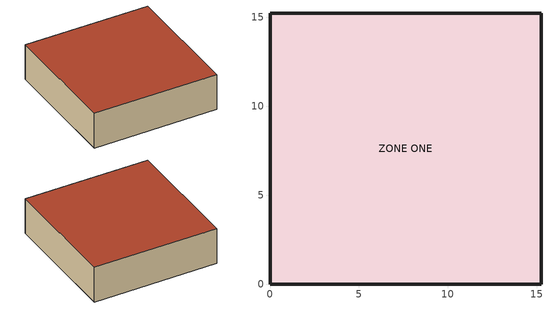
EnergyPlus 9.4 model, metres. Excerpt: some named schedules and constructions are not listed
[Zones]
ZONE ONE
 floor adiabatic (FLOOR): 15.24,0 0,0 0,15.24 15.24,15.24 z0
 wall outside (R13WALL): 0,0 15.24,0 15.24,15.24 0,15.24 0,0 z0:4.57
 roof outside (ROOF31): 0,15.24 0,0 15.24,0 15.24,15.24 z4.57
[Building]
Simple One Zone (Wireframe DXF): Loads convergence tolerance value=0.04; Maximum number of warmup days=30; Minimum number of warmup days=6; North axis=0; Solar distribution=MinimalShadowing; Temperature convergence tolerance value=0.004; Terrain=Suburbs
[Site:Location]
Denver Centennial  Golden   N_CO_USA Design_Conditions: Elevation=1829; Latitude=39.74; Longitude=-105.18; Time zone=-7
[SizingPeriod:DesignDay] Barometric pressure=81198; Day of month=21; Daylight saving time indicator=No; Humidity condition type=WetBulb; Rain indicator=No; Snow indicator=No; Solar model indicator=ASHRAEClearSky
Name | Daily dry bulb temperature range | Day type | Maximum dry bulb temperature | Month | Sky clearness | Wetbulb or dewpoint at maximum dry bulb | Wind direction | Wind speed
Denver Centennial  Golden   N Ann Clg 1% Condns DB=>MWB | 15.2 | SummerDesignDay | 32 | 7 | 1 | 15.5 | 0 | 4.9
Denver Centennial  Golden   N Ann Htg 99% Condns DB | 0 | WinterDesignDay | -15.5 | 12 | 0 | -15.5 | 340 | 3
[Construction]
Composite 2-Core Filled Concrete Block Insulated: Composite 2-Core Filled Concrete Block Insulated #3, Composite 2-Core Filled Concrete Block Insulated #2, Composite 2-Core Filled Concrete Block Insulated #1
Composite Concrete/Foam/Concrete With Steel Connectors: Composite Concrete/Foam/Concrete With Steel Connectors #3, Composite Concrete/Foam/Concrete With Steel Connectors #2, Composite Concrete/Foam/Concrete With Steel Connectors #1
Construction 85: Composite 2-Core Filled Concrete Block Insulated #1, Composite 2x4 Steel Stud R11 #1, Composite Foam 2x6 Steel Stud R19 #2, Composite Foam 2x6 Steel Stud R19 #1, Composite 2x4 Wood Stud R11 #1, Composite Brick Foam 2x4 Steel Stud R11 #1, Composite Insulated Concrete Form Wall With Steel Ties #1
Construction 86: Composite 2-Core Filled Concrete Block Insulated #1, Composite 2x4 Steel Stud R11 #1, Composite Foam 2x6 Steel Stud R19 #2, Composite Foam 2x6 Steel Stud R19 #1, Composite 2x4 Wood Stud R11 #1, Composite Insulated Concrete Form Wall With Steel Ties #1, Composite Brick Foam 2x4 Steel Stud R11 #1
Construction 985: Composite 2x4 Steel Stud R11 #1, Composite Brick Foam 2x4 Steel Stud R11 #1, Composite 2x4 Wood Stud R11 #1, Composite 2-Core Filled Concrete Block Insulated #1, Composite Foam 2x6 Steel Stud R19 #1, Composite Foam 2x6 Steel Stud R19 #2, Composite Insulated Concrete Form Wall With Steel Ties #1
Construction 986: Composite 2x4 Steel Stud R11 #1, Composite Brick Foam 2x4 Steel Stud R11 #1, Composite 2x4 Wood Stud R11 #1, Composite 2-Core Filled Concrete Block Insulated #1, Composite Foam 2x6 Steel Stud R19 #1, Composite Insulated Concrete Form Wall With Steel Ties #1, Composite Foam 2x6 Steel Stud R19 #2
Construction 987: Composite 2x4 Steel Stud R11 #1, Composite Brick Foam 2x4 Steel Stud R11 #1, Composite 2x4 Wood Stud R11 #1, Composite 2-Core Filled Concrete Block Insulated #1, Composite Foam 2x6 Steel Stud R19 #2, Composite Foam 2x6 Steel Stud R19 #1, Composite Insulated Concrete Form Wall With Steel Ties #1
Construction 988: Composite 2x4 Steel Stud R11 #1, Composite Brick Foam 2x4 Steel Stud R11 #1, Composite 2x4 Wood Stud R11 #1, Composite 2-Core Filled Concrete Block Insulated #1, Composite Foam 2x6 Steel Stud R19 #2, Composite Insulated Concrete Form Wall With Steel Ties #1, Composite Foam 2x6 Steel Stud R19 #1
Construction 989: Composite 2x4 Steel Stud R11 #1, Composite Brick Foam 2x4 Steel Stud R11 #1, Composite 2x4 Wood Stud R11 #1, Composite 2-Core Filled Concrete Block Insulated #1, Composite Insulated Concrete Form Wall With Steel Ties #1, Composite Foam 2x6 Steel Stud R19 #1, Composite Foam 2x6 Steel Stud R19 #2
Construction 990: Composite 2x4 Steel Stud R11 #1, Composite Brick Foam 2x4 Steel Stud R11 #1, Composite 2x4 Wood Stud R11 #1, Composite 2-Core Filled Concrete Block Insulated #1, Composite Insulated Concrete Form Wall With Steel Ties #1, Composite Foam 2x6 Steel Stud R19 #2, Composite Foam 2x6 Steel Stud R19 #1
Construction 991: Composite 2x4 Steel Stud R11 #1, Composite Brick Foam 2x4 Steel Stud R11 #1, Composite 2x4 Wood Stud R11 #1, Composite Foam 2x6 Steel Stud R19 #1, Composite 2-Core Filled Concrete Block Insulated #1, Composite Foam 2x6 Steel Stud R19 #2, Composite Insulated Concrete Form Wall With Steel Ties #1
Construction 992: Composite 2x4 Steel Stud R11 #1, Composite Brick Foam 2x4 Steel Stud R11 #1, Composite 2x4 Wood Stud R11 #1, Composite Foam 2x6 Steel Stud R19 #1, Composite 2-Core Filled Concrete Block Insulated #1, Composite Insulated Concrete Form Wall With Steel Ties #1, Composite Foam 2x6 Steel Stud R19 #2
Construction 993: Composite 2x4 Steel Stud R11 #1, Composite Brick Foam 2x4 Steel Stud R11 #1, Composite 2x4 Wood Stud R11 #1, Composite Foam 2x6 Steel Stud R19 #1, Composite Foam 2x6 Steel Stud R19 #2, Composite 2-Core Filled Concrete Block Insulated #1, Composite Insulated Concrete Form Wall With Steel Ties #1
Construction 994: Composite 2x4 Steel Stud R11 #1, Composite Brick Foam 2x4 Steel Stud R11 #1, Composite 2x4 Wood Stud R11 #1, Composite Foam 2x6 Steel Stud R19 #1, Composite Foam 2x6 Steel Stud R19 #2, Composite Insulated Concrete Form Wall With Steel Ties #1, Composite 2-Core Filled Concrete Block Insulated #1
Construction 995: Composite 2x4 Steel Stud R11 #1, Composite Brick Foam 2x4 Steel Stud R11 #1, Composite 2x4 Wood Stud R11 #1, Composite Foam 2x6 Steel Stud R19 #1, Composite Insulated Concrete Form Wall With Steel Ties #1, Composite 2-Core Filled Concrete Block Insulated #1, Composite Foam 2x6 Steel Stud R19 #2
Construction 996: Composite 2x4 Steel Stud R11 #1, Composite Brick Foam 2x4 Steel Stud R11 #1, Composite 2x4 Wood Stud R11 #1, Composite Foam 2x6 Steel Stud R19 #1, Composite Insulated Concrete Form Wall With Steel Ties #1, Composite Foam 2x6 Steel Stud R19 #2, Composite 2-Core Filled Concrete Block Insulated #1
FLOOR: C5 - 4 IN HW CONCRETE
R13WALL: R13LAYER
ROOF31: R31LAYER
[Material]
C5 - 4 IN HW CONCRETE: Conductivity=1.729577; Density=2242.585; Roughness=MediumRough; Solar absorptance=0.65; Specific heat=836.8; Thermal absorptance=0.9; Thickness=0.101498; Visible absorptance=0.65
[Material:NoMass] Roughness=Rough; Solar absorptance=0.75; Thermal absorptance=0.9; Visible absorptance=0.75
Name | Thermal resistance
R13LAYER | 2.290965
R31LAYER | 5.456
[Exterior:Lights]
ExtLights: Control option=AstronomicalClock; Design level=5250; End use subcategory=Grounds Lights; Schedule=AlwaysOn
[InternalMass] Zone or zonelist=ZONE ONE; Surface area=0.05
Name | Construction
ZONE ONE Internal Mass 1 | Composite 2-Core Filled Concrete Block Insulated
ZONE ONE Internal Mass 10 | Composite Concrete/Foam/Concrete With Steel Connectors
ZONE ONE Internal Mass 100 | Construction 85
ZONE ONE Internal Mass 1000 | Construction 985
ZONE ONE Internal Mass 1001 | Construction 986
ZONE ONE Internal Mass 1002 | Construction 987
ZONE ONE Internal Mass 1003 | Construction 988
ZONE ONE Internal Mass 1004 | Construction 989
ZONE ONE Internal Mass 1005 | Construction 990
ZONE ONE Internal Mass 1006 | Construction 991
ZONE ONE Internal Mass 1007 | Construction 992
ZONE ONE Internal Mass 1008 | Construction 993
ZONE ONE Internal Mass 1009 | Construction 994
ZONE ONE Internal Mass 101 | Construction 86
ZONE ONE Internal Mass 1010 | Construction 995
ZONE ONE Internal Mass 1011 | Construction 996
ZONE ONE Internal Mass 1012 | Construction 997
ZONE ONE Internal Mass 1013 | Construction 998
ZONE ONE Internal Mass 1014 | Construction 999
ZONE ONE Internal Mass 1015 | Construction 1000
ZONE ONE Internal Mass 102 | Construction 87
ZONE ONE Internal Mass 103 | Construction 88
ZONE ONE Internal Mass 104 | Construction 89
ZONE ONE Internal Mass 105 | Construction 90
ZONE ONE Internal Mass 106 | Construction 91
ZONE ONE Internal Mass 107 | Construction 92
ZONE ONE Internal Mass 108 | Construction 93
ZONE ONE Internal Mass 109 | Construction 94
ZONE ONE Internal Mass 11 | Composite Foam 2x6 Steel Stud R19
ZONE ONE Internal Mass 110 | Construction 95
ZONE ONE Internal Mass 111 | Construction 96
ZONE ONE Internal Mass 112 | Construction 97
ZONE ONE Internal Mass 113 | Construction 98
ZONE ONE Internal Mass 114 | Construction 99
ZONE ONE Internal Mass 115 | Construction 100
ZONE ONE Internal Mass 116 | Construction 101
ZONE ONE Internal Mass 117 | Construction 102
ZONE ONE Internal Mass 118 | Construction 103
ZONE ONE Internal Mass 119 | Construction 104
ZONE ONE Internal Mass 12 | Composite Insulated Concrete Form Wall With Steel Ties
ZONE ONE Internal Mass 120 | Construction 105
ZONE ONE Internal Mass 121 | Construction 106
ZONE ONE Internal Mass 122 | Construction 107
ZONE ONE Internal Mass 123 | Construction 108
ZONE ONE Internal Mass 124 | Construction 109
ZONE ONE Internal Mass 125 | Construction 110
ZONE ONE Internal Mass 126 | Construction 111
ZONE ONE Internal Mass 127 | Construction 112
ZONE ONE Internal Mass 128 | Construction 113
ZONE ONE Internal Mass 129 | Construction 114
ZONE ONE Internal Mass 13 | FLOOR
ZONE ONE Internal Mass 130 | Construction 115
ZONE ONE Internal Mass 131 | Construction 116
ZONE ONE Internal Mass 132 | Construction 117
ZONE ONE Internal Mass 133 | Construction 118
ZONE ONE Internal Mass 134 | Construction 119
ZONE ONE Internal Mass 135 | Construction 120
ZONE ONE Internal Mass 136 | Construction 121
ZONE ONE Internal Mass 137 | Construction 122
ZONE ONE Internal Mass 138 | Construction 123
ZONE ONE Internal Mass 139 | Construction 124
ZONE ONE Internal Mass 14 | R13WALL
ZONE ONE Internal Mass 140 | Construction 125
ZONE ONE Internal Mass 141 | Construction 126
ZONE ONE Internal Mass 142 | Construction 127
ZONE ONE Internal Mass 143 | Construction 128
ZONE ONE Internal Mass 144 | Construction 129
ZONE ONE Internal Mass 145 | Construction 130
ZONE ONE Internal Mass 146 | Construction 131
ZONE ONE Internal Mass 147 | Construction 132
ZONE ONE Internal Mass 148 | Construction 133
ZONE ONE Internal Mass 149 | Construction 134
ZONE ONE Internal Mass 15 | ROOF31
ZONE ONE Internal Mass 150 | Construction 135
ZONE ONE Internal Mass 151 | Construction 136
ZONE ONE Internal Mass 152 | Construction 137
ZONE ONE Internal Mass 153 | Construction 138
ZONE ONE Internal Mass 154 | Construction 139
ZONE ONE Internal Mass 155 | Construction 140
ZONE ONE Internal Mass 156 | Construction 141
ZONE ONE Internal Mass 157 | Construction 142
ZONE ONE Internal Mass 158 | Construction 143
ZONE ONE Internal Mass 159 | Construction 144
ZONE ONE Internal Mass 16 | Construction 1
ZONE ONE Internal Mass 160 | Construction 145
ZONE ONE Internal Mass 161 | Construction 146
ZONE ONE Internal Mass 162 | Construction 147
ZONE ONE Internal Mass 163 | Construction 148
ZONE ONE Internal Mass 164 | Construction 149
ZONE ONE Internal Mass 165 | Construction 150
ZONE ONE Internal Mass 166 | Construction 151
ZONE ONE Internal Mass 167 | Construction 152
ZONE ONE Internal Mass 168 | Construction 153
ZONE ONE Internal Mass 169 | Construction 154
ZONE ONE Internal Mass 17 | Construction 2
ZONE ONE Internal Mass 170 | Construction 155
ZONE ONE Internal Mass 171 | Construction 156
ZONE ONE Internal Mass 172 | Construction 157
ZONE ONE Internal Mass 173 | Construction 158
ZONE ONE Internal Mass 174 | Construction 159
ZONE ONE Internal Mass 175 | Construction 160
ZONE ONE Internal Mass 176 | Construction 161
ZONE ONE Internal Mass 177 | Construction 162
ZONE ONE Internal Mass 178 | Construction 163
ZONE ONE Internal Mass 179 | Construction 164
ZONE ONE Internal Mass 18 | Construction 3
ZONE ONE Internal Mass 180 | Construction 165
ZONE ONE Internal Mass 181 | Construction 166
ZONE ONE Internal Mass 182 | Construction 167
ZONE ONE Internal Mass 183 | Construction 168
ZONE ONE Internal Mass 184 | Construction 169
ZONE ONE Internal Mass 185 | Construction 170
ZONE ONE Internal Mass 186 | Construction 171
ZONE ONE Internal Mass 187 | Construction 172
ZONE ONE Internal Mass 188 | Construction 173
ZONE ONE Internal Mass 189 | Construction 174
ZONE ONE Internal Mass 19 | Construction 4
ZONE ONE Internal Mass 190 | Construction 175
ZONE ONE Internal Mass 191 | Construction 176
ZONE ONE Internal Mass 192 | Construction 177
ZONE ONE Internal Mass 193 | Construction 178
ZONE ONE Internal Mass 194 | Construction 179
ZONE ONE Internal Mass 195 | Construction 180
ZONE ONE Internal Mass 196 | Construction 181
ZONE ONE Internal Mass 197 | Construction 182
ZONE ONE Internal Mass 198 | Construction 183
ZONE ONE Internal Mass 199 | Construction 184
ZONE ONE Internal Mass 2 | Composite 2-Core Filled Concrete Block Uninsulated
ZONE ONE Internal Mass 20 | Construction 5
ZONE ONE Internal Mass 200 | Construction 185
ZONE ONE Internal Mass 201 | Construction 186
ZONE ONE Internal Mass 202 | Construction 187
ZONE ONE Internal Mass 203 | Construction 188
ZONE ONE Internal Mass 204 | Construction 189
ZONE ONE Internal Mass 205 | Construction 190
ZONE ONE Internal Mass 206 | Construction 191
ZONE ONE Internal Mass 207 | Construction 192
ZONE ONE Internal Mass 208 | Construction 193
ZONE ONE Internal Mass 209 | Construction 194
ZONE ONE Internal Mass 21 | Construction 6
ZONE ONE Internal Mass 210 | Construction 195
ZONE ONE Internal Mass 211 | Construction 196
ZONE ONE Internal Mass 212 | Construction 197
ZONE ONE Internal Mass 213 | Construction 198
ZONE ONE Internal Mass 214 | Construction 199
ZONE ONE Internal Mass 215 | Construction 200
ZONE ONE Internal Mass 216 | Construction 201
ZONE ONE Internal Mass 217 | Construction 202
ZONE ONE Internal Mass 218 | Construction 203
ZONE ONE Internal Mass 219 | Construction 204
ZONE ONE Internal Mass 22 | Construction 7
ZONE ONE Internal Mass 220 | Construction 205
ZONE ONE Internal Mass 221 | Construction 206
ZONE ONE Internal Mass 222 | Construction 207
ZONE ONE Internal Mass 223 | Construction 208
ZONE ONE Internal Mass 224 | Construction 209
ZONE ONE Internal Mass 225 | Construction 210
ZONE ONE Internal Mass 226 | Construction 211
ZONE ONE Internal Mass 227 | Construction 212
ZONE ONE Internal Mass 228 | Construction 213
ZONE ONE Internal Mass 229 | Construction 214
ZONE ONE Internal Mass 23 | Construction 8
ZONE ONE Internal Mass 230 | Construction 215
ZONE ONE Internal Mass 231 | Construction 216
ZONE ONE Internal Mass 232 | Construction 217
ZONE ONE Internal Mass 233 | Construction 218
ZONE ONE Internal Mass 234 | Construction 219
ZONE ONE Internal Mass 235 | Construction 220
ZONE ONE Internal Mass 236 | Construction 221
ZONE ONE Internal Mass 237 | Construction 222
ZONE ONE Internal Mass 238 | Construction 223
ZONE ONE Internal Mass 239 | Construction 224
ZONE ONE Internal Mass 24 | Construction 9
ZONE ONE Internal Mass 240 | Construction 225
ZONE ONE Internal Mass 241 | Construction 226
ZONE ONE Internal Mass 242 | Construction 227
ZONE ONE Internal Mass 243 | Construction 228
ZONE ONE Internal Mass 244 | Construction 229
ZONE ONE Internal Mass 245 | Construction 230
ZONE ONE Internal Mass 246 | Construction 231
ZONE ONE Internal Mass 247 | Construction 232
ZONE ONE Internal Mass 248 | Construction 233
ZONE ONE Internal Mass 249 | Construction 234
ZONE ONE Internal Mass 25 | Construction 10
ZONE ONE Internal Mass 250 | Construction 235
ZONE ONE Internal Mass 251 | Construction 236
ZONE ONE Internal Mass 252 | Construction 237
ZONE ONE Internal Mass 253 | Construction 238
ZONE ONE Internal Mass 254 | Construction 239
ZONE ONE Internal Mass 255 | Construction 240
ZONE ONE Internal Mass 256 | Construction 241
ZONE ONE Internal Mass 257 | Construction 242
ZONE ONE Internal Mass 258 | Construction 243
ZONE ONE Internal Mass 259 | Construction 244
ZONE ONE Internal Mass 26 | Construction 11
ZONE ONE Internal Mass 260 | Construction 245
ZONE ONE Internal Mass 261 | Construction 246
ZONE ONE Internal Mass 262 | Construction 247
ZONE ONE Internal Mass 263 | Construction 248
ZONE ONE Internal Mass 264 | Construction 249
ZONE ONE Internal Mass 265 | Construction 250
ZONE ONE Internal Mass 266 | Construction 251
ZONE ONE Internal Mass 267 | Construction 252
ZONE ONE Internal Mass 268 | Construction 253
ZONE ONE Internal Mass 269 | Construction 254
ZONE ONE Internal Mass 27 | Construction 12
ZONE ONE Internal Mass 270 | Construction 255
ZONE ONE Internal Mass 271 | Construction 256
ZONE ONE Internal Mass 272 | Construction 257
ZONE ONE Internal Mass 273 | Construction 258
ZONE ONE Internal Mass 274 | Construction 259
ZONE ONE Internal Mass 275 | Construction 260
ZONE ONE Internal Mass 276 | Construction 261
ZONE ONE Internal Mass 277 | Construction 262
ZONE ONE Internal Mass 278 | Construction 263
ZONE ONE Internal Mass 279 | Construction 264
ZONE ONE Internal Mass 28 | Construction 13
ZONE ONE Internal Mass 280 | Construction 265
ZONE ONE Internal Mass 281 | Construction 266
ZONE ONE Internal Mass 282 | Construction 267
ZONE ONE Internal Mass 283 | Construction 268
ZONE ONE Internal Mass 284 | Construction 269
ZONE ONE Internal Mass 285 | Construction 270
ZONE ONE Internal Mass 286 | Construction 271
ZONE ONE Internal Mass 287 | Construction 272
ZONE ONE Internal Mass 288 | Construction 273
ZONE ONE Internal Mass 289 | Construction 274
ZONE ONE Internal Mass 29 | Construction 14
ZONE ONE Internal Mass 290 | Construction 275
ZONE ONE Internal Mass 291 | Construction 276
ZONE ONE Internal Mass 292 | Construction 277
ZONE ONE Internal Mass 293 | Construction 278
ZONE ONE Internal Mass 294 | Construction 279
ZONE ONE Internal Mass 295 | Construction 280
ZONE ONE Internal Mass 296 | Construction 281
ZONE ONE Internal Mass 297 | Construction 282
ZONE ONE Internal Mass 298 | Construction 283
ZONE ONE Internal Mass 299 | Construction 284
ZONE ONE Internal Mass 3 | Composite 2x4 Steel Stud R11
ZONE ONE Internal Mass 30 | Construction 15
ZONE ONE Internal Mass 300 | Construction 285
ZONE ONE Internal Mass 301 | Construction 286
ZONE ONE Internal Mass 302 | Construction 287
ZONE ONE Internal Mass 303 | Construction 288
ZONE ONE Internal Mass 304 | Construction 289
ZONE ONE Internal Mass 305 | Construction 290
ZONE ONE Internal Mass 306 | Construction 291
ZONE ONE Internal Mass 307 | Construction 292
ZONE ONE Internal Mass 308 | Construction 293
ZONE ONE Internal Mass 309 | Construction 294
ZONE ONE Internal Mass 31 | Construction 16
ZONE ONE Internal Mass 310 | Construction 295
ZONE ONE Internal Mass 311 | Construction 296
ZONE ONE Internal Mass 312 | Construction 297
ZONE ONE Internal Mass 313 | Construction 298
ZONE ONE Internal Mass 314 | Construction 299
ZONE ONE Internal Mass 315 | Construction 300
ZONE ONE Internal Mass 316 | Construction 301
ZONE ONE Internal Mass 317 | Construction 302
ZONE ONE Internal Mass 318 | Construction 303
ZONE ONE Internal Mass 319 | Construction 304
ZONE ONE Internal Mass 32 | Construction 17
ZONE ONE Internal Mass 320 | Construction 305
ZONE ONE Internal Mass 321 | Construction 306
ZONE ONE Internal Mass 322 | Construction 307
ZONE ONE Internal Mass 323 | Construction 308
ZONE ONE Internal Mass 324 | Construction 309
ZONE ONE Internal Mass 325 | Construction 310
ZONE ONE Internal Mass 326 | Construction 311
ZONE ONE Internal Mass 327 | Construction 312
ZONE ONE Internal Mass 328 | Construction 313
ZONE ONE Internal Mass 329 | Construction 314
ZONE ONE Internal Mass 33 | Construction 18
ZONE ONE Internal Mass 330 | Construction 315
ZONE ONE Internal Mass 331 | Construction 316
ZONE ONE Internal Mass 332 | Construction 317
ZONE ONE Internal Mass 333 | Construction 318
ZONE ONE Internal Mass 334 | Construction 319
ZONE ONE Internal Mass 335 | Construction 320
ZONE ONE Internal Mass 336 | Construction 321
ZONE ONE Internal Mass 337 | Construction 322
ZONE ONE Internal Mass 338 | Construction 323
ZONE ONE Internal Mass 339 | Construction 324
ZONE ONE Internal Mass 34 | Construction 19
ZONE ONE Internal Mass 340 | Construction 325
ZONE ONE Internal Mass 341 | Construction 326
ZONE ONE Internal Mass 342 | Construction 327
ZONE ONE Internal Mass 343 | Construction 328
ZONE ONE Internal Mass 344 | Construction 329
ZONE ONE Internal Mass 345 | Construction 330
ZONE ONE Internal Mass 346 | Construction 331
ZONE ONE Internal Mass 347 | Construction 332
ZONE ONE Internal Mass 348 | Construction 333
ZONE ONE Internal Mass 349 | Construction 334
ZONE ONE Internal Mass 35 | Construction 20
ZONE ONE Internal Mass 350 | Construction 335
ZONE ONE Internal Mass 351 | Construction 336
ZONE ONE Internal Mass 352 | Construction 337
ZONE ONE Internal Mass 353 | Construction 338
ZONE ONE Internal Mass 354 | Construction 339
ZONE ONE Internal Mass 355 | Construction 340
ZONE ONE Internal Mass 356 | Construction 341
ZONE ONE Internal Mass 357 | Construction 342
ZONE ONE Internal Mass 358 | Construction 343
ZONE ONE Internal Mass 359 | Construction 344
ZONE ONE Internal Mass 36 | Construction 21
ZONE ONE Internal Mass 360 | Construction 345
ZONE ONE Internal Mass 361 | Construction 346
ZONE ONE Internal Mass 362 | Construction 347
ZONE ONE Internal Mass 363 | Construction 348
ZONE ONE Internal Mass 364 | Construction 349
ZONE ONE Internal Mass 365 | Construction 350
ZONE ONE Internal Mass 366 | Construction 351
ZONE ONE Internal Mass 367 | Construction 352
ZONE ONE Internal Mass 368 | Construction 353
ZONE ONE Internal Mass 369 | Construction 354
ZONE ONE Internal Mass 37 | Construction 22
ZONE ONE Internal Mass 370 | Construction 355
ZONE ONE Internal Mass 371 | Construction 356
ZONE ONE Internal Mass 372 | Construction 357
ZONE ONE Internal Mass 373 | Construction 358
ZONE ONE Internal Mass 374 | Construction 359
ZONE ONE Internal Mass 375 | Construction 360
ZONE ONE Internal Mass 376 | Construction 361
ZONE ONE Internal Mass 377 | Construction 362
ZONE ONE Internal Mass 378 | Construction 363
ZONE ONE Internal Mass 379 | Construction 364
ZONE ONE Internal Mass 38 | Construction 23
ZONE ONE Internal Mass 380 | Construction 365
ZONE ONE Internal Mass 381 | Construction 366
ZONE ONE Internal Mass 382 | Construction 367
ZONE ONE Internal Mass 383 | Construction 368
ZONE ONE Internal Mass 384 | Construction 369
ZONE ONE Internal Mass 385 | Construction 370
ZONE ONE Internal Mass 386 | Construction 371
ZONE ONE Internal Mass 387 | Construction 372
ZONE ONE Internal Mass 388 | Construction 373
ZONE ONE Internal Mass 389 | Construction 374
ZONE ONE Internal Mass 39 | Construction 24
ZONE ONE Internal Mass 390 | Construction 375
ZONE ONE Internal Mass 391 | Construction 376
ZONE ONE Internal Mass 392 | Construction 377
ZONE ONE Internal Mass 393 | Construction 378
ZONE ONE Internal Mass 394 | Construction 379
ZONE ONE Internal Mass 395 | Construction 380
ZONE ONE Internal Mass 396 | Construction 381
ZONE ONE Internal Mass 397 | Construction 382
ZONE ONE Internal Mass 398 | Construction 383
ZONE ONE Internal Mass 399 | Construction 384
ZONE ONE Internal Mass 4 | Composite 2x4 Wood Stud R11
ZONE ONE Internal Mass 40 | Construction 25
ZONE ONE Internal Mass 400 | Construction 385
ZONE ONE Internal Mass 401 | Construction 386
ZONE ONE Internal Mass 402 | Construction 387
ZONE ONE Internal Mass 403 | Construction 388
ZONE ONE Internal Mass 404 | Construction 389
ZONE ONE Internal Mass 405 | Construction 390
ZONE ONE Internal Mass 406 | Construction 391
ZONE ONE Internal Mass 407 | Construction 392
ZONE ONE Internal Mass 408 | Construction 393
ZONE ONE Internal Mass 409 | Construction 394
ZONE ONE Internal Mass 41 | Construction 26
ZONE ONE Internal Mass 410 | Construction 395
ZONE ONE Internal Mass 411 | Construction 396
ZONE ONE Internal Mass 412 | Construction 397
ZONE ONE Internal Mass 413 | Construction 398
ZONE ONE Internal Mass 414 | Construction 399
ZONE ONE Internal Mass 415 | Construction 400
ZONE ONE Internal Mass 416 | Construction 401
ZONE ONE Internal Mass 417 | Construction 402
ZONE ONE Internal Mass 418 | Construction 403
ZONE ONE Internal Mass 419 | Construction 404
ZONE ONE Internal Mass 42 | Construction 27
ZONE ONE Internal Mass 420 | Construction 405
ZONE ONE Internal Mass 421 | Construction 406
ZONE ONE Internal Mass 422 | Construction 407
ZONE ONE Internal Mass 423 | Construction 408
ZONE ONE Internal Mass 424 | Construction 409
ZONE ONE Internal Mass 425 | Construction 410
ZONE ONE Internal Mass 426 | Construction 411
ZONE ONE Internal Mass 427 | Construction 412
ZONE ONE Internal Mass 428 | Construction 413
ZONE ONE Internal Mass 429 | Construction 414
ZONE ONE Internal Mass 43 | Construction 28
ZONE ONE Internal Mass 430 | Construction 415
ZONE ONE Internal Mass 431 | Construction 416
ZONE ONE Internal Mass 432 | Construction 417
ZONE ONE Internal Mass 433 | Construction 418
ZONE ONE Internal Mass 434 | Construction 419
ZONE ONE Internal Mass 435 | Construction 420
ZONE ONE Internal Mass 436 | Construction 421
ZONE ONE Internal Mass 437 | Construction 422
ZONE ONE Internal Mass 438 | Construction 423
ZONE ONE Internal Mass 439 | Construction 424
ZONE ONE Internal Mass 44 | Construction 29
ZONE ONE Internal Mass 440 | Construction 425
ZONE ONE Internal Mass 441 | Construction 426
ZONE ONE Internal Mass 442 | Construction 427
ZONE ONE Internal Mass 443 | Construction 428
ZONE ONE Internal Mass 444 | Construction 429
ZONE ONE Internal Mass 445 | Construction 430
ZONE ONE Internal Mass 446 | Construction 431
ZONE ONE Internal Mass 447 | Construction 432
ZONE ONE Internal Mass 448 | Construction 433
ZONE ONE Internal Mass 449 | Construction 434
ZONE ONE Internal Mass 45 | Construction 30
ZONE ONE Internal Mass 450 | Construction 435
ZONE ONE Internal Mass 451 | Construction 436
ZONE ONE Internal Mass 452 | Construction 437
ZONE ONE Internal Mass 453 | Construction 438
ZONE ONE Internal Mass 454 | Construction 439
ZONE ONE Internal Mass 455 | Construction 440
ZONE ONE Internal Mass 456 | Construction 441
ZONE ONE Internal Mass 457 | Construction 442
ZONE ONE Internal Mass 458 | Construction 443
ZONE ONE Internal Mass 459 | Construction 444
ZONE ONE Internal Mass 46 | Construction 31
ZONE ONE Internal Mass 460 | Construction 445
ZONE ONE Internal Mass 461 | Construction 446
ZONE ONE Internal Mass 462 | Construction 447
ZONE ONE Internal Mass 463 | Construction 448
ZONE ONE Internal Mass 464 | Construction 449
ZONE ONE Internal Mass 465 | Construction 450
ZONE ONE Internal Mass 466 | Construction 451
ZONE ONE Internal Mass 467 | Construction 452
ZONE ONE Internal Mass 468 | Construction 453
ZONE ONE Internal Mass 469 | Construction 454
ZONE ONE Internal Mass 47 | Construction 32
ZONE ONE Internal Mass 470 | Construction 455
ZONE ONE Internal Mass 471 | Construction 456
ZONE ONE Internal Mass 472 | Construction 457
ZONE ONE Internal Mass 473 | Construction 458
ZONE ONE Internal Mass 474 | Construction 459
ZONE ONE Internal Mass 475 | Construction 460
ZONE ONE Internal Mass 476 | Construction 461
ZONE ONE Internal Mass 477 | Construction 462
ZONE ONE Internal Mass 478 | Construction 463
ZONE ONE Internal Mass 479 | Construction 464
ZONE ONE Internal Mass 48 | Construction 33
ZONE ONE Internal Mass 480 | Construction 465
ZONE ONE Internal Mass 481 | Construction 466
ZONE ONE Internal Mass 482 | Construction 467
ZONE ONE Internal Mass 483 | Construction 468
ZONE ONE Internal Mass 484 | Construction 469
ZONE ONE Internal Mass 485 | Construction 470
ZONE ONE Internal Mass 486 | Construction 471
ZONE ONE Internal Mass 487 | Construction 472
ZONE ONE Internal Mass 488 | Construction 473
ZONE ONE Internal Mass 489 | Construction 474
ZONE ONE Internal Mass 49 | Construction 34
ZONE ONE Internal Mass 490 | Construction 475
ZONE ONE Internal Mass 491 | Construction 476
ZONE ONE Internal Mass 492 | Construction 477
ZONE ONE Internal Mass 493 | Construction 478
ZONE ONE Internal Mass 494 | Construction 479
ZONE ONE Internal Mass 495 | Construction 480
ZONE ONE Internal Mass 496 | Construction 481
ZONE ONE Internal Mass 497 | Construction 482
ZONE ONE Internal Mass 498 | Construction 483
ZONE ONE Internal Mass 499 | Construction 484
ZONE ONE Internal Mass 5 | Composite 2x6 Steel Stud R19
ZONE ONE Internal Mass 50 | Construction 35
ZONE ONE Internal Mass 500 | Construction 485
ZONE ONE Internal Mass 501 | Construction 486
ZONE ONE Internal Mass 502 | Construction 487
ZONE ONE Internal Mass 503 | Construction 488
ZONE ONE Internal Mass 504 | Construction 489
ZONE ONE Internal Mass 505 | Construction 490
ZONE ONE Internal Mass 506 | Construction 491
ZONE ONE Internal Mass 507 | Construction 492
ZONE ONE Internal Mass 508 | Construction 493
ZONE ONE Internal Mass 509 | Construction 494
ZONE ONE Internal Mass 51 | Construction 36
ZONE ONE Internal Mass 510 | Construction 495
ZONE ONE Internal Mass 511 | Construction 496
ZONE ONE Internal Mass 512 | Construction 497
ZONE ONE Internal Mass 513 | Construction 498
ZONE ONE Internal Mass 514 | Construction 499
ZONE ONE Internal Mass 515 | Construction 500
ZONE ONE Internal Mass 516 | Construction 501
ZONE ONE Internal Mass 517 | Construction 502
ZONE ONE Internal Mass 518 | Construction 503
ZONE ONE Internal Mass 519 | Construction 504
ZONE ONE Internal Mass 52 | Construction 37
ZONE ONE Internal Mass 520 | Construction 505
ZONE ONE Internal Mass 521 | Construction 506
ZONE ONE Internal Mass 522 | Construction 507
ZONE ONE Internal Mass 523 | Construction 508
ZONE ONE Internal Mass 524 | Construction 509
ZONE ONE Internal Mass 525 | Construction 510
ZONE ONE Internal Mass 526 | Construction 511
ZONE ONE Internal Mass 527 | Construction 512
ZONE ONE Internal Mass 528 | Construction 513
ZONE ONE Internal Mass 529 | Construction 514
ZONE ONE Internal Mass 53 | Construction 38
ZONE ONE Internal Mass 530 | Construction 515
ZONE ONE Internal Mass 531 | Construction 516
ZONE ONE Internal Mass 532 | Construction 517
ZONE ONE Internal Mass 533 | Construction 518
ZONE ONE Internal Mass 534 | Construction 519
ZONE ONE Internal Mass 535 | Construction 520
ZONE ONE Internal Mass 536 | Construction 521
ZONE ONE Internal Mass 537 | Construction 522
ZONE ONE Internal Mass 538 | Construction 523
ZONE ONE Internal Mass 539 | Construction 524
ZONE ONE Internal Mass 54 | Construction 39
ZONE ONE Internal Mass 540 | Construction 525
ZONE ONE Internal Mass 541 | Construction 526
ZONE ONE Internal Mass 542 | Construction 527
ZONE ONE Internal Mass 543 | Construction 528
ZONE ONE Internal Mass 544 | Construction 529
ZONE ONE Internal Mass 545 | Construction 530
ZONE ONE Internal Mass 546 | Construction 531
ZONE ONE Internal Mass 547 | Construction 532
ZONE ONE Internal Mass 548 | Construction 533
ZONE ONE Internal Mass 549 | Construction 534
ZONE ONE Internal Mass 55 | Construction 40
ZONE ONE Internal Mass 550 | Construction 535
ZONE ONE Internal Mass 551 | Construction 536
ZONE ONE Internal Mass 552 | Construction 537
ZONE ONE Internal Mass 553 | Construction 538
ZONE ONE Internal Mass 554 | Construction 539
ZONE ONE Internal Mass 555 | Construction 540
ZONE ONE Internal Mass 556 | Construction 541
ZONE ONE Internal Mass 557 | Construction 542
ZONE ONE Internal Mass 558 | Construction 543
ZONE ONE Internal Mass 559 | Construction 544
ZONE ONE Internal Mass 56 | Construction 41
ZONE ONE Internal Mass 560 | Construction 545
ZONE ONE Internal Mass 561 | Construction 546
ZONE ONE Internal Mass 562 | Construction 547
ZONE ONE Internal Mass 563 | Construction 548
ZONE ONE Internal Mass 564 | Construction 549
ZONE ONE Internal Mass 565 | Construction 550
ZONE ONE Internal Mass 566 | Construction 551
ZONE ONE Internal Mass 567 | Construction 552
ZONE ONE Internal Mass 568 | Construction 553
ZONE ONE Internal Mass 569 | Construction 554
ZONE ONE Internal Mass 57 | Construction 42
ZONE ONE Internal Mass 570 | Construction 555
ZONE ONE Internal Mass 571 | Construction 556
ZONE ONE Internal Mass 572 | Construction 557
ZONE ONE Internal Mass 573 | Construction 558
ZONE ONE Internal Mass 574 | Construction 559
ZONE ONE Internal Mass 575 | Construction 560
ZONE ONE Internal Mass 576 | Construction 561
ZONE ONE Internal Mass 577 | Construction 562
ZONE ONE Internal Mass 578 | Construction 563
ZONE ONE Internal Mass 579 | Construction 564
ZONE ONE Internal Mass 58 | Construction 43
ZONE ONE Internal Mass 580 | Construction 565
ZONE ONE Internal Mass 581 | Construction 566
ZONE ONE Internal Mass 582 | Construction 567
ZONE ONE Internal Mass 583 | Construction 568
ZONE ONE Internal Mass 584 | Construction 569
ZONE ONE Internal Mass 585 | Construction 570
ZONE ONE Internal Mass 586 | Construction 571
ZONE ONE Internal Mass 587 | Construction 572
ZONE ONE Internal Mass 588 | Construction 573
ZONE ONE Internal Mass 589 | Construction 574
ZONE ONE Internal Mass 59 | Construction 44
ZONE ONE Internal Mass 590 | Construction 575
ZONE ONE Internal Mass 591 | Construction 576
ZONE ONE Internal Mass 592 | Construction 577
ZONE ONE Internal Mass 593 | Construction 578
ZONE ONE Internal Mass 594 | Construction 579
ZONE ONE Internal Mass 595 | Construction 580
ZONE ONE Internal Mass 596 | Construction 581
ZONE ONE Internal Mass 597 | Construction 582
ZONE ONE Internal Mass 598 | Construction 583
ZONE ONE Internal Mass 599 | Construction 584
ZONE ONE Internal Mass 6 | Composite 2x6 Wood Stud R19
ZONE ONE Internal Mass 60 | Construction 45
ZONE ONE Internal Mass 600 | Construction 585
ZONE ONE Internal Mass 601 | Construction 586
ZONE ONE Internal Mass 602 | Construction 587
ZONE ONE Internal Mass 603 | Construction 588
ZONE ONE Internal Mass 604 | Construction 589
ZONE ONE Internal Mass 605 | Construction 590
ZONE ONE Internal Mass 606 | Construction 591
ZONE ONE Internal Mass 607 | Construction 592
ZONE ONE Internal Mass 608 | Construction 593
ZONE ONE Internal Mass 609 | Construction 594
ZONE ONE Internal Mass 61 | Construction 46
ZONE ONE Internal Mass 610 | Construction 595
ZONE ONE Internal Mass 611 | Construction 596
ZONE ONE Internal Mass 612 | Construction 597
ZONE ONE Internal Mass 613 | Construction 598
ZONE ONE Internal Mass 614 | Construction 599
ZONE ONE Internal Mass 615 | Construction 600
ZONE ONE Internal Mass 616 | Construction 601
ZONE ONE Internal Mass 617 | Construction 602
ZONE ONE Internal Mass 618 | Construction 603
ZONE ONE Internal Mass 619 | Construction 604
ZONE ONE Internal Mass 62 | Construction 47
ZONE ONE Internal Mass 620 | Construction 605
ZONE ONE Internal Mass 621 | Construction 606
ZONE ONE Internal Mass 622 | Construction 607
ZONE ONE Internal Mass 623 | Construction 608
ZONE ONE Internal Mass 624 | Construction 609
ZONE ONE Internal Mass 625 | Construction 610
ZONE ONE Internal Mass 626 | Construction 611
ZONE ONE Internal Mass 627 | Construction 612
ZONE ONE Internal Mass 628 | Construction 613
ZONE ONE Internal Mass 629 | Construction 614
ZONE ONE Internal Mass 63 | Construction 48
ZONE ONE Internal Mass 630 | Construction 615
ZONE ONE Internal Mass 631 | Construction 616
ZONE ONE Internal Mass 632 | Construction 617
ZONE ONE Internal Mass 633 | Construction 618
ZONE ONE Internal Mass 634 | Construction 619
ZONE ONE Internal Mass 635 | Construction 620
ZONE ONE Internal Mass 636 | Construction 621
ZONE ONE Internal Mass 637 | Construction 622
ZONE ONE Internal Mass 638 | Construction 623
ZONE ONE Internal Mass 639 | Construction 624
ZONE ONE Internal Mass 64 | Construction 49
ZONE ONE Internal Mass 640 | Construction 625
ZONE ONE Internal Mass 641 | Construction 626
ZONE ONE Internal Mass 642 | Construction 627
ZONE ONE Internal Mass 643 | Construction 628
ZONE ONE Internal Mass 644 | Construction 629
ZONE ONE Internal Mass 645 | Construction 630
ZONE ONE Internal Mass 646 | Construction 631
ZONE ONE Internal Mass 647 | Construction 632
ZONE ONE Internal Mass 648 | Construction 633
ZONE ONE Internal Mass 649 | Construction 634
ZONE ONE Internal Mass 65 | Construction 50
ZONE ONE Internal Mass 650 | Construction 635
ZONE ONE Internal Mass 651 | Construction 636
ZONE ONE Internal Mass 652 | Construction 637
ZONE ONE Internal Mass 653 | Construction 638
ZONE ONE Internal Mass 654 | Construction 639
ZONE ONE Internal Mass 655 | Construction 640
ZONE ONE Internal Mass 656 | Construction 641
ZONE ONE Internal Mass 657 | Construction 642
ZONE ONE Internal Mass 658 | Construction 643
ZONE ONE Internal Mass 659 | Construction 644
ZONE ONE Internal Mass 66 | Construction 51
ZONE ONE Internal Mass 660 | Construction 645
ZONE ONE Internal Mass 661 | Construction 646
ZONE ONE Internal Mass 662 | Construction 647
ZONE ONE Internal Mass 663 | Construction 648
ZONE ONE Internal Mass 664 | Construction 649
ZONE ONE Internal Mass 665 | Construction 650
ZONE ONE Internal Mass 666 | Construction 651
ZONE ONE Internal Mass 667 | Construction 652
ZONE ONE Internal Mass 668 | Construction 653
ZONE ONE Internal Mass 669 | Construction 654
ZONE ONE Internal Mass 67 | Construction 52
ZONE ONE Internal Mass 670 | Construction 655
ZONE ONE Internal Mass 671 | Construction 656
ZONE ONE Internal Mass 672 | Construction 657
ZONE ONE Internal Mass 673 | Construction 658
ZONE ONE Internal Mass 674 | Construction 659
ZONE ONE Internal Mass 675 | Construction 660
ZONE ONE Internal Mass 676 | Construction 661
ZONE ONE Internal Mass 677 | Construction 662
ZONE ONE Internal Mass 678 | Construction 663
ZONE ONE Internal Mass 679 | Construction 664
ZONE ONE Internal Mass 68 | Construction 53
ZONE ONE Internal Mass 680 | Construction 665
ZONE ONE Internal Mass 681 | Construction 666
ZONE ONE Internal Mass 682 | Construction 667
ZONE ONE Internal Mass 683 | Construction 668
ZONE ONE Internal Mass 684 | Construction 669
ZONE ONE Internal Mass 685 | Construction 670
ZONE ONE Internal Mass 686 | Construction 671
ZONE ONE Internal Mass 687 | Construction 672
ZONE ONE Internal Mass 688 | Construction 673
ZONE ONE Internal Mass 689 | Construction 674
ZONE ONE Internal Mass 69 | Construction 54
ZONE ONE Internal Mass 690 | Construction 675
ZONE ONE Internal Mass 691 | Construction 676
ZONE ONE Internal Mass 692 | Construction 677
ZONE ONE Internal Mass 693 | Construction 678
ZONE ONE Internal Mass 694 | Construction 679
ZONE ONE Internal Mass 695 | Construction 680
ZONE ONE Internal Mass 696 | Construction 681
ZONE ONE Internal Mass 697 | Construction 682
ZONE ONE Internal Mass 698 | Construction 683
ZONE ONE Internal Mass 699 | Construction 684
ZONE ONE Internal Mass 7 | Composite Brick Foam 2x4 Steel Stud R11
ZONE ONE Internal Mass 70 | Construction 55
ZONE ONE Internal Mass 700 | Construction 685
ZONE ONE Internal Mass 701 | Construction 686
ZONE ONE Internal Mass 702 | Construction 687
ZONE ONE Internal Mass 703 | Construction 688
ZONE ONE Internal Mass 704 | Construction 689
ZONE ONE Internal Mass 705 | Construction 690
ZONE ONE Internal Mass 706 | Construction 691
ZONE ONE Internal Mass 707 | Construction 692
ZONE ONE Internal Mass 708 | Construction 693
ZONE ONE Internal Mass 709 | Construction 694
ZONE ONE Internal Mass 71 | Construction 56
ZONE ONE Internal Mass 710 | Construction 695
ZONE ONE Internal Mass 711 | Construction 696
ZONE ONE Internal Mass 712 | Construction 697
ZONE ONE Internal Mass 713 | Construction 698
ZONE ONE Internal Mass 714 | Construction 699
ZONE ONE Internal Mass 715 | Construction 700
ZONE ONE Internal Mass 716 | Construction 701
ZONE ONE Internal Mass 717 | Construction 702
ZONE ONE Internal Mass 718 | Construction 703
ZONE ONE Internal Mass 719 | Construction 704
ZONE ONE Internal Mass 72 | Construction 57
ZONE ONE Internal Mass 720 | Construction 705
ZONE ONE Internal Mass 721 | Construction 706
ZONE ONE Internal Mass 722 | Construction 707
ZONE ONE Internal Mass 723 | Construction 708
ZONE ONE Internal Mass 724 | Construction 709
ZONE ONE Internal Mass 725 | Construction 710
ZONE ONE Internal Mass 726 | Construction 711
ZONE ONE Internal Mass 727 | Construction 712
ZONE ONE Internal Mass 728 | Construction 713
ZONE ONE Internal Mass 729 | Construction 714
ZONE ONE Internal Mass 73 | Construction 58
ZONE ONE Internal Mass 730 | Construction 715
ZONE ONE Internal Mass 731 | Construction 716
ZONE ONE Internal Mass 732 | Construction 717
ZONE ONE Internal Mass 733 | Construction 718
ZONE ONE Internal Mass 734 | Construction 719
ZONE ONE Internal Mass 735 | Construction 720
ZONE ONE Internal Mass 736 | Construction 721
ZONE ONE Internal Mass 737 | Construction 722
ZONE ONE Internal Mass 738 | Construction 723
ZONE ONE Internal Mass 739 | Construction 724
ZONE ONE Internal Mass 74 | Construction 59
ZONE ONE Internal Mass 740 | Construction 725
ZONE ONE Internal Mass 741 | Construction 726
ZONE ONE Internal Mass 742 | Construction 727
ZONE ONE Internal Mass 743 | Construction 728
ZONE ONE Internal Mass 744 | Construction 729
ZONE ONE Internal Mass 745 | Construction 730
ZONE ONE Internal Mass 746 | Construction 731
ZONE ONE Internal Mass 747 | Construction 732
ZONE ONE Internal Mass 748 | Construction 733
ZONE ONE Internal Mass 749 | Construction 734
ZONE ONE Internal Mass 75 | Construction 60
ZONE ONE Internal Mass 750 | Construction 735
ZONE ONE Internal Mass 751 | Construction 736
ZONE ONE Internal Mass 752 | Construction 737
ZONE ONE Internal Mass 753 | Construction 738
ZONE ONE Internal Mass 754 | Construction 739
ZONE ONE Internal Mass 755 | Construction 740
ZONE ONE Internal Mass 756 | Construction 741
ZONE ONE Internal Mass 757 | Construction 742
ZONE ONE Internal Mass 758 | Construction 743
ZONE ONE Internal Mass 759 | Construction 744
ZONE ONE Internal Mass 76 | Construction 61
ZONE ONE Internal Mass 760 | Construction 745
ZONE ONE Internal Mass 761 | Construction 746
ZONE ONE Internal Mass 762 | Construction 747
ZONE ONE Internal Mass 763 | Construction 748
ZONE ONE Internal Mass 764 | Construction 749
ZONE ONE Internal Mass 765 | Construction 750
ZONE ONE Internal Mass 766 | Construction 751
ZONE ONE Internal Mass 767 | Construction 752
ZONE ONE Internal Mass 768 | Construction 753
ZONE ONE Internal Mass 769 | Construction 754
ZONE ONE Internal Mass 77 | Construction 62
ZONE ONE Internal Mass 770 | Construction 755
ZONE ONE Internal Mass 771 | Construction 756
ZONE ONE Internal Mass 772 | Construction 757
ZONE ONE Internal Mass 773 | Construction 758
ZONE ONE Internal Mass 774 | Construction 759
ZONE ONE Internal Mass 775 | Construction 760
ZONE ONE Internal Mass 776 | Construction 761
ZONE ONE Internal Mass 777 | Construction 762
ZONE ONE Internal Mass 778 | Construction 763
ZONE ONE Internal Mass 779 | Construction 764
ZONE ONE Internal Mass 78 | Construction 63
ZONE ONE Internal Mass 780 | Construction 765
ZONE ONE Internal Mass 781 | Construction 766
ZONE ONE Internal Mass 782 | Construction 767
ZONE ONE Internal Mass 783 | Construction 768
ZONE ONE Internal Mass 784 | Construction 769
ZONE ONE Internal Mass 785 | Construction 770
ZONE ONE Internal Mass 786 | Construction 771
ZONE ONE Internal Mass 787 | Construction 772
ZONE ONE Internal Mass 788 | Construction 773
ZONE ONE Internal Mass 789 | Construction 774
ZONE ONE Internal Mass 79 | Construction 64
ZONE ONE Internal Mass 790 | Construction 775
ZONE ONE Internal Mass 791 | Construction 776
ZONE ONE Internal Mass 792 | Construction 777
ZONE ONE Internal Mass 793 | Construction 778
ZONE ONE Internal Mass 794 | Construction 779
ZONE ONE Internal Mass 795 | Construction 780
ZONE ONE Internal Mass 796 | Construction 781
ZONE ONE Internal Mass 797 | Construction 782
ZONE ONE Internal Mass 798 | Construction 783
ZONE ONE Internal Mass 799 | Construction 784
ZONE ONE Internal Mass 8 | Composite Brick Foam 2x6 Steel Stud R19
ZONE ONE Internal Mass 80 | Construction 65
ZONE ONE Internal Mass 800 | Construction 785
ZONE ONE Internal Mass 801 | Construction 786
ZONE ONE Internal Mass 802 | Construction 787
ZONE ONE Internal Mass 803 | Construction 788
ZONE ONE Internal Mass 804 | Construction 789
ZONE ONE Internal Mass 805 | Construction 790
ZONE ONE Internal Mass 806 | Construction 791
ZONE ONE Internal Mass 807 | Construction 792
ZONE ONE Internal Mass 808 | Construction 793
ZONE ONE Internal Mass 809 | Construction 794
ZONE ONE Internal Mass 81 | Construction 66
ZONE ONE Internal Mass 810 | Construction 795
ZONE ONE Internal Mass 811 | Construction 796
ZONE ONE Internal Mass 812 | Construction 797
ZONE ONE Internal Mass 813 | Construction 798
ZONE ONE Internal Mass 814 | Construction 799
ZONE ONE Internal Mass 815 | Construction 800
ZONE ONE Internal Mass 816 | Construction 801
ZONE ONE Internal Mass 817 | Construction 802
ZONE ONE Internal Mass 818 | Construction 803
ZONE ONE Internal Mass 819 | Construction 804
ZONE ONE Internal Mass 82 | Construction 67
ZONE ONE Internal Mass 820 | Construction 805
ZONE ONE Internal Mass 821 | Construction 806
ZONE ONE Internal Mass 822 | Construction 807
ZONE ONE Internal Mass 823 | Construction 808
ZONE ONE Internal Mass 824 | Construction 809
ZONE ONE Internal Mass 825 | Construction 810
ZONE ONE Internal Mass 826 | Construction 811
ZONE ONE Internal Mass 827 | Construction 812
ZONE ONE Internal Mass 828 | Construction 813
ZONE ONE Internal Mass 829 | Construction 814
ZONE ONE Internal Mass 83 | Construction 68
ZONE ONE Internal Mass 830 | Construction 815
ZONE ONE Internal Mass 831 | Construction 816
ZONE ONE Internal Mass 832 | Construction 817
ZONE ONE Internal Mass 833 | Construction 818
ZONE ONE Internal Mass 834 | Construction 819
ZONE ONE Internal Mass 835 | Construction 820
ZONE ONE Internal Mass 836 | Construction 821
ZONE ONE Internal Mass 837 | Construction 822
ZONE ONE Internal Mass 838 | Construction 823
ZONE ONE Internal Mass 839 | Construction 824
ZONE ONE Internal Mass 84 | Construction 69
ZONE ONE Internal Mass 840 | Construction 825
ZONE ONE Internal Mass 841 | Construction 826
ZONE ONE Internal Mass 842 | Construction 827
ZONE ONE Internal Mass 843 | Construction 828
ZONE ONE Internal Mass 844 | Construction 829
ZONE ONE Internal Mass 845 | Construction 830
ZONE ONE Internal Mass 846 | Construction 831
ZONE ONE Internal Mass 847 | Construction 832
ZONE ONE Internal Mass 848 | Construction 833
ZONE ONE Internal Mass 849 | Construction 834
ZONE ONE Internal Mass 85 | Construction 70
ZONE ONE Internal Mass 850 | Construction 835
ZONE ONE Internal Mass 851 | Construction 836
ZONE ONE Internal Mass 852 | Construction 837
ZONE ONE Internal Mass 853 | Construction 838
ZONE ONE Internal Mass 854 | Construction 839
ZONE ONE Internal Mass 855 | Construction 840
ZONE ONE Internal Mass 856 | Construction 841
ZONE ONE Internal Mass 857 | Construction 842
ZONE ONE Internal Mass 858 | Construction 843
ZONE ONE Internal Mass 859 | Construction 844
ZONE ONE Internal Mass 86 | Construction 71
ZONE ONE Internal Mass 860 | Construction 845
ZONE ONE Internal Mass 861 | Construction 846
ZONE ONE Internal Mass 862 | Construction 847
ZONE ONE Internal Mass 863 | Construction 848
ZONE ONE Internal Mass 864 | Construction 849
ZONE ONE Internal Mass 865 | Construction 850
ZONE ONE Internal Mass 866 | Construction 851
ZONE ONE Internal Mass 867 | Construction 852
ZONE ONE Internal Mass 868 | Construction 853
ZONE ONE Internal Mass 869 | Construction 854
ZONE ONE Internal Mass 87 | Construction 72
ZONE ONE Internal Mass 870 | Construction 855
ZONE ONE Internal Mass 871 | Construction 856
ZONE ONE Internal Mass 872 | Construction 857
ZONE ONE Internal Mass 873 | Construction 858
ZONE ONE Internal Mass 874 | Construction 859
ZONE ONE Internal Mass 875 | Construction 860
ZONE ONE Internal Mass 876 | Construction 861
ZONE ONE Internal Mass 877 | Construction 862
ZONE ONE Internal Mass 878 | Construction 863
ZONE ONE Internal Mass 879 | Construction 864
ZONE ONE Internal Mass 88 | Construction 73
ZONE ONE Internal Mass 880 | Construction 865
ZONE ONE Internal Mass 881 | Construction 866
ZONE ONE Internal Mass 882 | Construction 867
ZONE ONE Internal Mass 883 | Construction 868
ZONE ONE Internal Mass 884 | Construction 869
ZONE ONE Internal Mass 885 | Construction 870
ZONE ONE Internal Mass 886 | Construction 871
ZONE ONE Internal Mass 887 | Construction 872
ZONE ONE Internal Mass 888 | Construction 873
ZONE ONE Internal Mass 889 | Construction 874
ZONE ONE Internal Mass 89 | Construction 74
ZONE ONE Internal Mass 890 | Construction 875
ZONE ONE Internal Mass 891 | Construction 876
ZONE ONE Internal Mass 892 | Construction 877
ZONE ONE Internal Mass 893 | Construction 878
ZONE ONE Internal Mass 894 | Construction 879
ZONE ONE Internal Mass 895 | Construction 880
ZONE ONE Internal Mass 896 | Construction 881
ZONE ONE Internal Mass 897 | Construction 882
ZONE ONE Internal Mass 898 | Construction 883
ZONE ONE Internal Mass 899 | Construction 884
ZONE ONE Internal Mass 9 | Composite Concrete/Foam/Concrete With Plastic Connectors
ZONE ONE Internal Mass 90 | Construction 75
ZONE ONE Internal Mass 900 | Construction 885
ZONE ONE Internal Mass 901 | Construction 886
ZONE ONE Internal Mass 902 | Construction 887
ZONE ONE Internal Mass 903 | Construction 888
ZONE ONE Internal Mass 904 | Construction 889
ZONE ONE Internal Mass 905 | Construction 890
ZONE ONE Internal Mass 906 | Construction 891
ZONE ONE Internal Mass 907 | Construction 892
ZONE ONE Internal Mass 908 | Construction 893
ZONE ONE Internal Mass 909 | Construction 894
ZONE ONE Internal Mass 91 | Construction 76
ZONE ONE Internal Mass 910 | Construction 895
ZONE ONE Internal Mass 911 | Construction 896
ZONE ONE Internal Mass 912 | Construction 897
ZONE ONE Internal Mass 913 | Construction 898
ZONE ONE Internal Mass 914 | Construction 899
ZONE ONE Internal Mass 915 | Construction 900
ZONE ONE Internal Mass 916 | Construction 901
ZONE ONE Internal Mass 917 | Construction 902
ZONE ONE Internal Mass 918 | Construction 903
ZONE ONE Internal Mass 919 | Construction 904
ZONE ONE Internal Mass 92 | Construction 77
ZONE ONE Internal Mass 920 | Construction 905
ZONE ONE Internal Mass 921 | Construction 906
ZONE ONE Internal Mass 922 | Construction 907
ZONE ONE Internal Mass 923 | Construction 908
ZONE ONE Internal Mass 924 | Construction 909
ZONE ONE Internal Mass 925 | Construction 910
ZONE ONE Internal Mass 926 | Construction 911
ZONE ONE Internal Mass 927 | Construction 912
ZONE ONE Internal Mass 928 | Construction 913
ZONE ONE Internal Mass 929 | Construction 914
ZONE ONE Internal Mass 93 | Construction 78
ZONE ONE Internal Mass 930 | Construction 915
ZONE ONE Internal Mass 931 | Construction 916
ZONE ONE Internal Mass 932 | Construction 917
ZONE ONE Internal Mass 933 | Construction 918
ZONE ONE Internal Mass 934 | Construction 919
ZONE ONE Internal Mass 935 | Construction 920
ZONE ONE Internal Mass 936 | Construction 921
ZONE ONE Internal Mass 937 | Construction 922
ZONE ONE Internal Mass 938 | Construction 923
ZONE ONE Internal Mass 939 | Construction 924
ZONE ONE Internal Mass 94 | Construction 79
ZONE ONE Internal Mass 940 | Construction 925
ZONE ONE Internal Mass 941 | Construction 926
ZONE ONE Internal Mass 942 | Construction 927
ZONE ONE Internal Mass 943 | Construction 928
ZONE ONE Internal Mass 944 | Construction 929
ZONE ONE Internal Mass 945 | Construction 930
ZONE ONE Internal Mass 946 | Construction 931
ZONE ONE Internal Mass 947 | Construction 932
ZONE ONE Internal Mass 948 | Construction 933
ZONE ONE Internal Mass 949 | Construction 934
ZONE ONE Internal Mass 95 | Construction 80
ZONE ONE Internal Mass 950 | Construction 935
ZONE ONE Internal Mass 951 | Construction 936
ZONE ONE Internal Mass 952 | Construction 937
ZONE ONE Internal Mass 953 | Construction 938
ZONE ONE Internal Mass 954 | Construction 939
ZONE ONE Internal Mass 955 | Construction 940
ZONE ONE Internal Mass 956 | Construction 941
ZONE ONE Internal Mass 957 | Construction 942
ZONE ONE Internal Mass 958 | Construction 943
ZONE ONE Internal Mass 959 | Construction 944
ZONE ONE Internal Mass 96 | Construction 81
ZONE ONE Internal Mass 960 | Construction 945
ZONE ONE Internal Mass 961 | Construction 946
ZONE ONE Internal Mass 962 | Construction 947
ZONE ONE Internal Mass 963 | Construction 948
ZONE ONE Internal Mass 964 | Construction 949
ZONE ONE Internal Mass 965 | Construction 950
ZONE ONE Internal Mass 966 | Construction 951
ZONE ONE Internal Mass 967 | Construction 952
ZONE ONE Internal Mass 968 | Construction 953
ZONE ONE Internal Mass 969 | Construction 954
ZONE ONE Internal Mass 97 | Construction 82
ZONE ONE Internal Mass 970 | Construction 955
ZONE ONE Internal Mass 971 | Construction 956
ZONE ONE Internal Mass 972 | Construction 957
ZONE ONE Internal Mass 973 | Construction 958
ZONE ONE Internal Mass 974 | Construction 959
ZONE ONE Internal Mass 975 | Construction 960
ZONE ONE Internal Mass 976 | Construction 961
ZONE ONE Internal Mass 977 | Construction 962
ZONE ONE Internal Mass 978 | Construction 963
ZONE ONE Internal Mass 979 | Construction 964
ZONE ONE Internal Mass 98 | Construction 83
ZONE ONE Internal Mass 980 | Construction 965
ZONE ONE Internal Mass 981 | Construction 966
ZONE ONE Internal Mass 982 | Construction 967
ZONE ONE Internal Mass 983 | Construction 968
ZONE ONE Internal Mass 984 | Construction 969
ZONE ONE Internal Mass 985 | Construction 970
ZONE ONE Internal Mass 986 | Construction 971
ZONE ONE Internal Mass 987 | Construction 972
ZONE ONE Internal Mass 988 | Construction 973
ZONE ONE Internal Mass 989 | Construction 974
ZONE ONE Internal Mass 99 | Construction 84
ZONE ONE Internal Mass 990 | Construction 975
ZONE ONE Internal Mass 991 | Construction 976
ZONE ONE Internal Mass 992 | Construction 977
ZONE ONE Internal Mass 993 | Construction 978
ZONE ONE Internal Mass 994 | Construction 979
ZONE ONE Internal Mass 995 | Construction 980
ZONE ONE Internal Mass 996 | Construction 981
ZONE ONE Internal Mass 997 | Construction 982
ZONE ONE Internal Mass 998 | Construction 983
ZONE ONE Internal Mass 999 | Construction 984
[OtherEquipment] Zone or zonelist=ZONE ONE; Design level calculation method=EquipmentLevel; Fraction latent=0; Fraction lost=0; Fraction radiant=0; Fuel type=None; Schedule=AlwaysOn
Name | Design level
Test 352 minus | -352
Test 352a | 352
[Zone]
ZONE ONE: Ceiling height=Autocalculate; Multiplier=1; Type=1; Volume=Autocalculate
